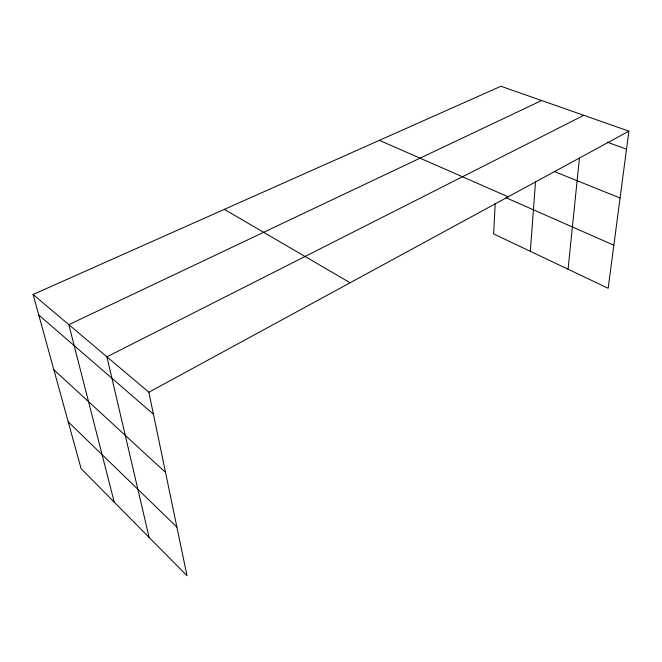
<?xml version="1.0" encoding="UTF-8"?>
<svg xmlns="http://www.w3.org/2000/svg" width="662" height="662" viewBox="0 0 662 662"><rect width="100%" height="100%" fill="white"/><g stroke="black" fill="none" stroke-linecap="round" stroke-linejoin="round"><path stroke-width="0.99" d="M495.168 203.375L493.662 233.934L608.171 288.268L628.9 131.142L500.919 86.25L33.1 294.474L81.12 468.663L187.015 575.75L148.859 392.243L33.1 294.474M530.32 251.328L535.508 181.984M568.07 269.244L579.399 158.35M148.859 392.243L628.9 131.142M583.801 115.32L106.913 356.818L149.107 537.42M541.615 100.525L68.831 324.661L114.245 502.16M607.162 142.123L626.517 149.19M554.094 171.425L620.079 198.012M379.4 140.336L508.159 196.813M506.049 197.756L613.856 245.205M224.327 209.358L350.107 282.773M38.744 314.955L153.418 414.18M53.854 369.744L165.525 472.387M68.219 421.851L176.903 527.101"/></g></svg>
